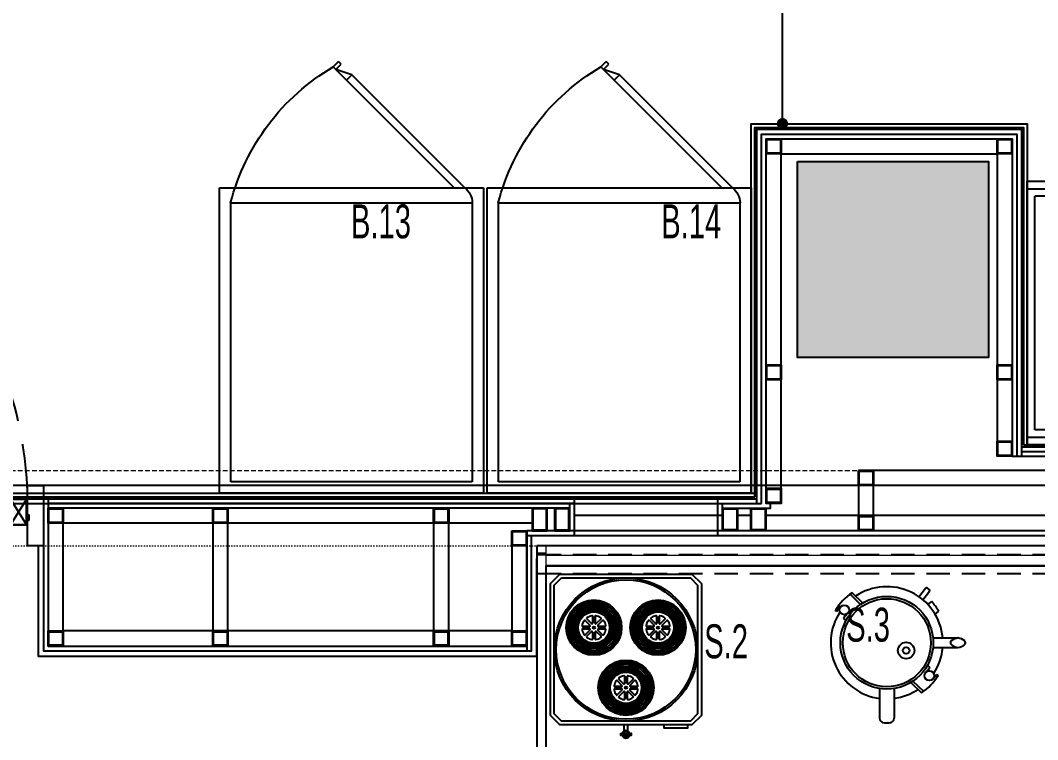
# Model space of a CAD drawing. Header units: centimetres. Extents: x 2289 to 5458, y 2057 to 4688.
# Drawn here: x 2857.8 to 3127.6, y 3944.3 to 4135.1 of the extents above; entities that cross this region are included whole.
import ezdxf
from ezdxf.lldxf.tags import DXFTag

# ---------------------------------------------------------------- set-up
doc = ezdxf.new("R2010")
doc.units = ezdxf.units.CM
doc.header["$LTSCALE"] = 50
doc.set_wipeout_variables(frame=1)
for name, pattern in [('DOT2', [0.125, 0, -0.125]), ('HIDDEN', [0.375, 0.25, -0.125]), ('HIDDEN2', [0.1875, 0.125, -0.0625])]:
    doc.linetypes.add(name, pattern=pattern)
for name, color, linetype in [('07 MYCO', 7, 'Continuous'), ('BA_elev3', 8, 'Continuous'), ('BA_glass', 1, 'Continuous'), ('BA_gor3', 163, 'Continuous'), ('BA_mat-alcipan-wr', 91, 'Continuous'), ('BA_mat-profil', 122, 'Continuous'), ('BA_mat-seramik', 41, 'Continuous'), ('BA_mat_metal', 122, 'Continuous'), ('BA_mat_timber', 44, 'Continuous'), ('BA_plan-iz-alt', 8, 'HIDDEN2'), ('BA_str-betonarme', 6, 'Continuous'), ('BA_str-betonarme-tarama', 223, 'Continuous'), ('MDPL-MAHAL NO', 5, 'Continuous'), ('S2000-002 Çizgi', 7, 'Continuous')]:
    doc.layers.add(name, color=color, linetype=linetype)
for name, color, linetype, lineweight in [('BA_MECVUT BİNA', 252, 'Continuous', 5), ('GRC-cam', 111, 'Continuous', 0), ('GRC-Ekipman', 4, 'Continuous', 25)]:
    doc.layers.add(name, color=color, linetype=linetype, lineweight=lineweight)
doc.styles.add('dim', font='simplex.shx', dxfattribs={"width": 0.7})
doc.styles.add('Tago_mahal', font='ARIALN.TTF')
tags = doc.linetypes.add('DASHED', pattern=[0.75, 0.5, -0.25]).pattern_tags.tags
tags[6:7] = [DXFTag(74, 4), DXFTag(75, 0), DXFTag(340, '0'), DXFTag(46, 1.0), DXFTag(50, 0.0), DXFTag(44, 0.0), DXFTag(45, 0.0)]
tags[4:5] = [DXFTag(74, 4), DXFTag(75, 0), DXFTag(340, '0'), DXFTag(46, 1.0), DXFTag(50, 0.0), DXFTag(44, 0.0), DXFTag(45, 0.0)]
doc.dimstyles.new('1_50', dxfattribs={"dimtxt": 9, "dimasz": 3, "dimexe": 3, "dimexo": 0, "dimgap": 1, "dimtad": 0, "dimdec": 0, "dimzin": 11, "dimtxsty": 'dim', "dimblk": 'DOT', "dimcen": 1.5, "dimdle": 1.25, "dimclrt": 2, "dimadec": 0, "dimazin": 0, "dimtfac": 1.25, "dimtdec": 0, "dimtix": 1, "dimtofl": 0, "dimtmove": 1, "dimatfit": 3, "dimldrblk": 'DOT', "dimfxl": 10, "dimfxlon": 1, "dimtolj": 1, "dimtzin": 0, "dimarcsym": 0})

# ---------------------------------------------------------------- blocks, each defined once
blk = doc.blocks.new('A$C5D8425B0')
at = {"layer": 'BA_MECVUT BİNA', "linetype": 'HIDDEN', "elevation": 0}
blk.add_lwpolyline([(3999.3, 16704), (3999.3, 300), (-6055.3, 300)], dxfattribs=at)
at = {"layer": 'BA_MECVUT BİNA', "linetype": 'DOT2', "elevation": 0}
blk.add_lwpolyline([(4799.3, -4686.3), (4799.3, 300), (4799.3, 500), (-8648.6, 500), (-9886.7, 500), (-9886.7, 12692), (-9886.7, 12892), (-13347.4, 12892)], dxfattribs=at)
blk = doc.blocks.new('*U167')
blk.add_wipeout([(-4, 0), (0, 0), (0, 4), (-4, 4)])
for points in [[(-4, 0), (0, 0), (0, 4), (-4, 4)], [(-3.8, 0.2), (-0.2, 0.2), (-0.2, 3.8), (-3.8, 3.8)]]:
    blk.add_lwpolyline(points, close=True)
blk = doc.blocks.new('akustik özellikli yangın fitili 950.11.071')
blk.add_lwpolyline([(0.35, 0.75), (0.05, 0.75, 0.414214), (0, 0.7), (0, -0.7, 0.414214), (0.05, -0.75), (0.35, -0.75, 0.414214), (0.4, -0.7), (0.4, 0.7, 0.414214)], format="xyb", close=True)
blk.add_lwpolyline([(0.35, 0.7), (0.05, 0.7), (0.05, -0.7), (0.35, -0.7)], close=True)
for points in [[(0.36, 0.75, -0.279566), (0.7, 0.72, 0.400207), (0.4, 0.68, -2.192333)], [(0.4, -0.65, -0.207824), (0.7, -0.71, 0.400207), (0.4, -0.75)]]:
    blk.add_lwpolyline(points, format="xyb")
blk = doc.blocks.new('567ERWE5')
at = {"layer": 'BA_elev3', "linetype": 'HIDDEN', "lineweight": -3}
blk.add_lwpolyline([(2726.38, 4008.23), (2790.52, 4062.64), (2785.57, 4067.59), (2716.48, 4008.23)], dxfattribs=at)
at = {"layer": 'BA_elev3', "ltscale": 0.8}
for points in [[(2748.85, 4008.23), (2769.85, 4008.23)], [(2748.85, 4001.23), (2769.85, 4001.23)]]:
    blk.add_lwpolyline(points, dxfattribs=at)
at = {"layer": 'BA_elev3', "linetype": 'HIDDEN', "lineweight": -3}
blk.add_arc((2707.87, 4006.62), 99.84, 2.0743, 34.1337, dxfattribs=at)
at = {"layer": 'BA_glass'}
for points in [[(2746.85, 4005.93), (2746.85, 4006.53), (2771.85, 4006.53), (2771.85, 4005.93)], [(2746.85, 4003.53), (2746.85, 4002.93), (2771.85, 4002.93), (2771.85, 4003.53)]]:
    blk.add_lwpolyline(points, close=True, dxfattribs=at)
at = {"layer": 'BA_mat_metal'}
blk.add_line((2716.05, 4003.43), (2716.05, 4003.43), dxfattribs=at)
at = {"layer": 'BA_mat_timber'}
for points in [[(2711.85, 3995.73), (2711.85, 4001.98), (2711.85, 4001.98), (2711.85, 4011.73), (2716.05, 4011.73), (2716.05, 3995.73)], [(2807.65, 3995.73), (2807.65, 4001.98), (2807.65, 4001.98), (2807.65, 4011.73), (2811.85, 4011.73), (2811.85, 3995.73)], [(2746.95, 4008.13), (2748.75, 4008.13), (2748.75, 4006.63), (2746.95, 4006.63)], [(2771.75, 4008.13), (2769.95, 4008.13), (2769.95, 4006.63), (2771.75, 4006.63)], [(2771.85, 4008.23), (2807.45, 4008.23), (2807.45, 4001.23), (2771.85, 4001.23)], [(2771.95, 4008.13), (2807.35, 4008.13), (2807.35, 4001.33), (2771.95, 4001.33)], [(2746.85, 4005.93), (2747.85, 4005.93), (2747.85, 4003.53), (2746.85, 4003.53)], [(2747.85, 4005.93), (2770.85, 4005.93), (2770.85, 4003.53), (2747.85, 4003.53)], [(2770.85, 4005.93), (2771.85, 4005.93), (2771.85, 4003.53), (2770.85, 4003.53)], [(2746.95, 4002.83), (2748.75, 4002.83), (2748.75, 4001.33), (2746.95, 4001.33)], [(2771.75, 4002.83), (2769.95, 4002.83), (2769.95, 4001.33), (2771.75, 4001.33)]]:
    blk.add_lwpolyline(points, close=True, dxfattribs=at)
blk.add_lwpolyline([(2716.48, 4008.23), (2746.85, 4008.23), (2746.85, 4001.23), (2716.48, 4001.23, -0.065239), (2716.48, 4008.23, -1)], format="xyb", dxfattribs=at)
blk.add_lwpolyline([(2716.57, 4008.13), (2746.75, 4008.13), (2746.75, 4001.33), (2716.57, 4001.33, -0.063598)], format="xyb", close=True, dxfattribs=at)
for points in [[(2716.57, 4008.13), (2720.77, 4008.13), (2720.77, 4001.33), (2716.57, 4001.33), (2716.57, 4008.13), (2720.77, 4001.33), (2720.77, 4008.13), (2716.57, 4001.33)], [(2720.77, 4008.13), (2724.97, 4008.13), (2724.97, 4001.33), (2720.77, 4001.33), (2720.77, 4008.13), (2724.97, 4001.33), (2724.97, 4007.63), (2720.77, 4001.33)], [(2746.85, 4008.23), (2748.85, 4008.23), (2748.85, 4006.53), (2746.85, 4006.53), (2746.85, 4008.23)], [(2771.85, 4008.23), (2769.85, 4008.23), (2769.85, 4006.53), (2771.85, 4006.53), (2771.85, 4008.23)], [(2803.15, 4008.13), (2798.95, 4008.13), (2798.95, 4001.33), (2803.15, 4001.33), (2803.15, 4008.13), (2798.95, 4001.33), (2798.95, 4008.13), (2803.15, 4001.33)], [(2807.35, 4008.13), (2803.15, 4008.13), (2803.15, 4001.33), (2807.35, 4001.33), (2807.35, 4008.13), (2803.15, 4001.33), (2803.15, 4008.13), (2807.35, 4001.33)], [(2746.85, 4002.93), (2748.85, 4002.93), (2748.85, 4001.23), (2746.85, 4001.23), (2746.85, 4002.93)], [(2771.85, 4002.93), (2769.85, 4002.93), (2769.85, 4001.23), (2771.85, 4001.23), (2771.85, 4002.93)]]:
    blk.add_lwpolyline(points, dxfattribs=at)
at = {"layer": 'BA_mat_metal'}
blk.add_blockref('akustik özellikli yangın fitili 950.11.071', (2715.7, 4003.23), dxfattribs=at)
at = {"layer": 'BA_mat_metal', "xscale": -1}
blk.add_blockref('akustik özellikli yangın fitili 950.11.071', (2808, 4003.23), dxfattribs=at)
blk = doc.blocks.new('56YUHDRR')
at = {"layer": 'BA_str-betonarme-tarama'}
h = blk.add_hatch(dxfattribs=at)
h.set_pattern_fill('ANSI33', color=256, scale=2, style=0)
h.set_pattern_definition([(45, (-6230.627, -436.427), (-8.980256, 8.980256), []), (45, (-6221.647, -436.427), (-8.980256, 8.980256), [6.35, -3.175])])
h.paths.add_polyline_path([(4139.57, 4097.73), (4088.9, 4097.73), (4088.9, 4045.73), (4139.57, 4045.73)])
h.paths.add_polyline_path([(3629.57, 4097.73), (3578.9, 4097.73), (3578.9, 4045.73), (3629.57, 4045.73)])
h.paths.add_polyline_path([(3114.57, 4097.73), (3063.9, 4097.73), (3063.9, 4045.73), (3114.57, 4045.73)])
h.paths.add_polyline_path([(2664.51, 4488.23), (2629.07, 4488.23), (2629.07, 4035.73), (2664.51, 4035.73)])
h.paths.add_polyline_path([(4139.57, 3472.73), (4088.9, 3472.73), (4088.9, 3420.73), (4139.57, 3420.73)])
h.paths.add_polyline_path([(4139.57, 2862.73), (4088.9, 2862.73), (4088.9, 2810.73), (4139.57, 2810.73)])
at = {"layer": 'BA_str-betonarme'}
blk.add_lwpolyline([(3063.9, 4097.73), (3114.57, 4097.73), (3114.57, 4045.73), (3063.9, 4045.73)], close=True, dxfattribs=at)
blk = doc.blocks.new('*U168')
blk.add_wipeout([(-4, 0), (0, 0), (0, 6), (-4, 6)])
for points in [[(-4, 0), (0, 0), (0, 6), (-4, 6)], [(-3.8, 0.2), (-0.2, 0.2), (-0.2, 5.8), (-3.8, 5.8)]]:
    blk.add_lwpolyline(points, close=True)
blk = doc.blocks.new('DCT.180-70')
for p, q in [((-180, -70), (-180, 0)), ((-180, 0), (0, 0)), ((0, 0), (0, -70)), ((-180, -2), (0, -2)), ((-80, -66), (-180, -66)), ((-80, -68), (-80, -66)), ((0, -68), (-180, -68)), ((-90, -70), (-90, -68)), ((0, -70), (-90, -70))]:
    blk.add_line(p, q)
at = {"linetype": 'DASHED'}
for p, q in [((-178, -66), (-178, -4)), ((-178, -4), (-2, -4)), ((-2, -4), (-2, -66)), ((-80, -66), (-2, -66)), ((-90, -70), (-180, -70))]:
    blk.add_line(p, q, dxfattribs=at)
blk = doc.blocks.new('188')
at = {"layer": 'GRC-Ekipman'}
for p, q in [((8746.9, 4227.66), (8746.9, 4222.16)), ((8747.9, 4227.66), (8747.9, 4222.16)), ((8747.9, 4222.16), (8747.9, 4227.66)), ((8775.4, 4225.66), (8752.9, 4225.66)), ((8780.4, 4222.16), (8780.4, 4227.66)), ((8780.4, 4227.66), (8780.4, 4222.16)), ((8781.4, 4222.16), (8781.4, 4227.66)), ((8781.4, 4227.66), (8781.4, 4222.16)), ((8749.9, 4222.66), (8749.9, 4222.16)), ((8778.4, 4222.16), (8778.4, 4222.66)), ((8778.4, 4222.66), (8778.4, 4222.16))]:
    blk.add_line(p, q, dxfattribs=at)
blk.add_lwpolyline([(8787.9, 4232.66), (8740.4, 4232.66), (8740.4, 4227.66), (8787.9, 4227.66)], close=True, dxfattribs=at)
for centre, start, end in [((8752.9, 4222.66), 90, 180), ((8775.4, 4222.66), 0, 90)]:
    blk.add_arc(centre, 3, start, end, dxfattribs=at)
at = {"layer": 'GRC-Ekipman', "rotation": 180}
blk.add_blockref('DCT.180-70', (8733.31, 4152.16), dxfattribs=at)
blk = doc.blocks.new('Frenox Depo Tipi Dolpa Tek Kapı')
for p, q in [((70, 81), (0, 81)), ((0, 81), (0, 0)), ((70, 0), (70, 81)), ((0, 0), (70, 0))]:
    blk.add_line(p, q)
at = {"color": 251}
for p, q in [((67, 78), (3, 78)), ((3, 78), (3, 4)), ((67, 4), (67, 78)), ((3, 4), (67, 4))]:
    blk.add_line(p, q, dxfattribs=at)
at = {"color": 251, "linetype": 'Continuous'}
for p, q in [((2.95, 4), (67.05, 4)), ((62.22, 0), (30.17, -32.06)), ((65.05, 0), (35.11, -29.94)), ((33.7, -28.52), (35.11, -29.94)), ((30.17, -32.06), (31.58, -33.47)), ((35.11, -29.94), (30.87, -31.35)), ((30.87, -31.35), (32.29, -32.76)), ((32.29, -32.76), (31.58, -33.47))]:
    blk.add_line(p, q, dxfattribs=at)
for centre, radius, start, end in [((59.94, 18.71), 58.86, 194.4777, 239.613), ((61.96, 4.05), 5.1, 307.4032, 359.4667)]:
    blk.add_arc(centre, radius, start, end, dxfattribs=at)
blk = doc.blocks.new('KSE03')
at = {"layer": '07 MYCO', "linetype": 'Continuous'}
for p, q in [((88.9, -123.4, 867.3), (88.9, -123.4, 868.5)), ((92, -123.1, 867.3), (104.4, -135.6, 867.3)), ((104.4, -135.6, 868.5), (92, -123.1, 868.5)), ((92, -123.1, 867.3), (92, -123.1, 868.5)), ((108.7, -131.4, 867.3), (96.2, -118.9, 867.3)), ((96.2, -118.9, 868.5), (108.7, -131.4, 868.5)), ((96.2, -118.9, 867.3), (96.2, -118.9, 868.5)), ((96.5, -115.9, 867.3), (96.5, -115.9, 868.5)), ((108.7, -131.4, 867.3), (108.7, -131.4, 868.5)), ((109.7, -110.4, 867.3), (109.7, -110.4, 868.5)), ((112, -112.4, 867.3), (112, -130, 867.3)), ((112, -130, 868.5), (112, -112.4, 868.5)), ((112, -112.4, 867.3), (112, -112.4, 868.5)), ((112, -130, 867.3), (112, -130, 868.5)), ((118, -130, 867.3), (118, -112.4, 867.3)), ((118, -112.4, 868.5), (118, -130, 868.5)), ((118, -112.4, 867.3), (118, -112.4, 868.5)), ((118, -130, 867.3), (118, -130, 868.5)), ((120.3, -110.4, 867.3), (120.3, -110.4, 868.5)), ((133.8, -118.9, 867.3), (121.3, -131.4, 867.3)), ((121.3, -131.4, 868.5), (133.8, -118.9, 868.5)), ((121.3, -131.4, 867.3), (121.3, -131.4, 868.5)), ((125.6, -135.6, 867.3), (138, -123.1, 867.3)), ((138, -123.1, 868.5), (125.6, -135.6, 868.5)), ((133.5, -115.9, 867.3), (133.5, -115.9, 868.5)), ((133.8, -118.9, 867.3), (133.8, -118.9, 868.5)), ((138, -123.1, 867.3), (138, -123.1, 868.5)), ((141.1, -123.4, 867.3), (141.1, -123.4, 868.5)), ((258.9, -123.4, 867.3), (258.9, -123.4, 868.5)), ((262, -123.1, 867.3), (274.4, -135.6, 867.3)), ((274.4, -135.6, 868.5), (262, -123.1, 868.5)), ((262, -123.1, 867.3), (262, -123.1, 868.5)), ((278.7, -131.4, 867.3), (266.2, -118.9, 867.3)), ((266.2, -118.9, 868.5), (278.7, -131.4, 868.5)), ((266.2, -118.9, 867.3), (266.2, -118.9, 868.5)), ((266.5, -115.9, 867.3), (266.5, -115.9, 868.5)), ((278.7, -131.4, 867.3), (278.7, -131.4, 868.5)), ((279.7, -110.4, 867.3), (279.7, -110.4, 868.5)), ((282, -112.4, 867.3), (282, -130, 867.3)), ((282, -130, 868.5), (282, -112.4, 868.5)), ((282, -112.4, 867.3), (282, -112.4, 868.5)), ((282, -130, 867.3), (282, -130, 868.5)), ((288, -130, 867.3), (288, -112.4, 867.3)), ((288, -112.4, 868.5), (288, -130, 868.5)), ((288, -112.4, 867.3), (288, -112.4, 868.5)), ((288, -130, 867.3), (288, -130, 868.5)), ((290.3, -110.4, 867.3), (290.3, -110.4, 868.5)), ((303.8, -118.9, 867.3), (291.3, -131.4, 867.3)), ((291.3, -131.4, 868.5), (303.8, -118.9, 868.5)), ((291.3, -131.4, 867.3), (291.3, -131.4, 868.5)), ((295.6, -135.6, 867.3), (308, -123.1, 867.3)), ((308, -123.1, 868.5), (295.6, -135.6, 868.5)), ((303.5, -115.9, 867.3), (303.5, -115.9, 868.5)), ((303.8, -118.9, 867.3), (303.8, -118.9, 868.5)), ((308, -123.1, 867.3), (308, -123.1, 868.5)), ((311.1, -123.4, 867.3), (311.1, -123.4, 868.5)), ((83.4, -136.6, 867.3), (83.4, -136.6, 868.5)), ((83.4, -147.3, 867.3), (83.4, -147.3, 868.5)), ((103, -138.9, 867.3), (85.4, -138.9, 867.3)), ((85.4, -138.9, 868.5), (103, -138.9, 868.5)), ((85.4, -138.9, 867.3), (85.4, -138.9, 868.5)), ((85.4, -144.9, 867.3), (103, -144.9, 867.3)), ((103, -144.9, 868.5), (85.4, -144.9, 868.5)), ((85.4, -144.9, 867.3), (85.4, -144.9, 868.5)), ((88.9, -160.5, 867.3), (88.9, -160.5, 868.5)), ((104.4, -148.3, 867.3), (92, -160.7, 867.3)), ((92, -160.7, 868.5), (104.4, -148.3, 868.5)), ((92, -160.7, 867.3), (92, -160.7, 868.5)), ((96.2, -165, 867.3), (108.7, -152.5, 867.3)), ((108.7, -152.5, 868.5), (96.2, -165, 868.5)), ((103, -138.9, 867.3), (103, -138.9, 868.5)), ((103, -144.9, 867.3), (103, -144.9, 868.5)), ((104.4, -135.6, 867.3), (104.4, -135.6, 868.5)), ((104.4, -148.3, 867.3), (104.4, -148.3, 868.5)), ((108.7, -152.5, 867.3), (108.7, -152.5, 868.5)), ((112, -153.9, 867.3), (112, -171.5, 867.3)), ((112, -171.5, 868.5), (112, -153.9, 868.5)), ((112, -153.9, 867.3), (112, -153.9, 868.5)), ((118, -171.5, 867.3), (118, -153.9, 867.3)), ((118, -153.9, 868.5), (118, -171.5, 868.5)), ((118, -153.9, 867.3), (118, -153.9, 868.5)), ((121.3, -152.5, 867.3), (133.8, -165, 867.3)), ((133.8, -165, 868.5), (121.3, -152.5, 868.5)), ((121.3, -152.5, 867.3), (121.3, -152.5, 868.5)), ((125.6, -135.6, 867.3), (125.6, -135.6, 868.5)), ((138, -160.7, 867.3), (125.6, -148.3, 867.3)), ((125.6, -148.3, 868.5), (138, -160.7, 868.5)), ((125.6, -148.3, 867.3), (125.6, -148.3, 868.5)), ((144.6, -138.9, 867.3), (127, -138.9, 867.3)), ((127, -138.9, 868.5), (144.6, -138.9, 868.5)), ((127, -138.9, 867.3), (127, -138.9, 868.5)), ((127, -144.9, 867.3), (144.6, -144.9, 867.3)), ((144.6, -144.9, 868.5), (127, -144.9, 868.5)), ((127, -144.9, 867.3), (127, -144.9, 868.5)), ((138, -160.7, 867.3), (138, -160.7, 868.5)), ((141.1, -160.5, 867.3), (141.1, -160.5, 868.5)), ((144.6, -138.9, 867.3), (144.6, -138.9, 868.5)), ((144.6, -144.9, 867.3), (144.6, -144.9, 868.5)), ((146.6, -136.6, 867.3), (146.6, -136.6, 868.5)), ((146.6, -147.3, 867.3), (146.6, -147.3, 868.5)), ((253.4, -136.6, 867.3), (253.4, -136.6, 868.5)), ((253.4, -147.3, 867.3), (253.4, -147.3, 868.5)), ((273, -138.9, 867.3), (255.4, -138.9, 867.3)), ((255.4, -138.9, 868.5), (273, -138.9, 868.5)), ((255.4, -138.9, 867.3), (255.4, -138.9, 868.5)), ((255.4, -144.9, 867.3), (273, -144.9, 867.3)), ((273, -144.9, 868.5), (255.4, -144.9, 868.5)), ((255.4, -144.9, 867.3), (255.4, -144.9, 868.5)), ((258.9, -160.5, 867.3), (258.9, -160.5, 868.5)), ((274.4, -148.3, 867.3), (262, -160.7, 867.3)), ((262, -160.7, 868.5), (274.4, -148.3, 868.5)), ((262, -160.7, 867.3), (262, -160.7, 868.5)), ((266.2, -165, 867.3), (278.7, -152.5, 867.3)), ((278.7, -152.5, 868.5), (266.2, -165, 868.5)), ((273, -138.9, 867.3), (273, -138.9, 868.5)), ((273, -144.9, 867.3), (273, -144.9, 868.5)), ((274.4, -135.6, 867.3), (274.4, -135.6, 868.5)), ((274.4, -148.3, 867.3), (274.4, -148.3, 868.5)), ((278.7, -152.5, 867.3), (278.7, -152.5, 868.5)), ((282, -153.9, 867.3), (282, -171.5, 867.3)), ((282, -171.5, 868.5), (282, -153.9, 868.5)), ((282, -153.9, 867.3), (282, -153.9, 868.5)), ((288, -171.5, 867.3), (288, -153.9, 867.3)), ((288, -153.9, 868.5), (288, -171.5, 868.5)), ((288, -153.9, 867.3), (288, -153.9, 868.5)), ((291.3, -152.5, 867.3), (303.8, -165, 867.3)), ((303.8, -165, 868.5), (291.3, -152.5, 868.5)), ((291.3, -152.5, 867.3), (291.3, -152.5, 868.5)), ((295.6, -135.6, 867.3), (295.6, -135.6, 868.5)), ((308, -160.7, 867.3), (295.6, -148.3, 867.3)), ((295.6, -148.3, 868.5), (308, -160.7, 868.5)), ((295.6, -148.3, 867.3), (295.6, -148.3, 868.5)), ((314.6, -138.9, 867.3), (297, -138.9, 867.3)), ((297, -138.9, 868.5), (314.6, -138.9, 868.5)), ((297, -138.9, 867.3), (297, -138.9, 868.5)), ((297, -144.9, 867.3), (314.6, -144.9, 867.3)), ((314.6, -144.9, 868.5), (297, -144.9, 868.5)), ((297, -144.9, 867.3), (297, -144.9, 868.5)), ((308, -160.7, 867.3), (308, -160.7, 868.5)), ((311.1, -160.5, 867.3), (311.1, -160.5, 868.5)), ((314.6, -138.9, 867.3), (314.6, -138.9, 868.5)), ((314.6, -144.9, 867.3), (314.6, -144.9, 868.5)), ((316.6, -136.6, 867.3), (316.6, -136.6, 868.5)), ((316.6, -147.3, 867.3), (316.6, -147.3, 868.5)), ((96.2, -165, 867.3), (96.2, -165, 868.5)), ((96.5, -168, 867.3), (96.5, -168, 868.5)), ((109.7, -173.5, 867.3), (109.7, -173.5, 868.5)), ((112, -171.5, 867.3), (112, -171.5, 868.5)), ((118, -171.5, 867.3), (118, -171.5, 868.5)), ((120.3, -173.5, 867.3), (120.3, -173.5, 868.5)), ((133.5, -168, 867.3), (133.5, -168, 868.5)), ((133.8, -165, 867.3), (133.8, -165, 868.5)), ((266.2, -165, 867.3), (266.2, -165, 868.5)), ((266.5, -168, 867.3), (266.5, -168, 868.5)), ((279.7, -173.5, 867.3), (279.7, -173.5, 868.5)), ((282, -171.5, 867.3), (282, -171.5, 868.5)), ((288, -171.5, 867.3), (288, -171.5, 868.5)), ((290.3, -173.5, 867.3), (290.3, -173.5, 868.5)), ((303.5, -168, 867.3), (303.5, -168, 868.5)), ((303.8, -165, 867.3), (303.8, -165, 868.5)), ((168.4, -296.2, 867.3), (168.4, -296.2, 868.5)), ((173.9, -283, 867.3), (173.9, -283, 868.5)), ((177, -282.7, 867.3), (189.4, -295.1, 867.3)), ((189.4, -295.1, 868.5), (177, -282.7, 868.5)), ((177, -282.7, 867.3), (177, -282.7, 868.5)), ((193.7, -290.9, 867.3), (181.2, -278.5, 867.3)), ((181.2, -278.5, 868.5), (193.7, -290.9, 868.5)), ((181.2, -278.5, 867.3), (181.2, -278.5, 868.5)), ((181.5, -275.4, 867.3), (181.5, -275.4, 868.5)), ((189.4, -295.1, 867.3), (189.4, -295.1, 868.5)), ((193.7, -290.9, 867.3), (193.7, -290.9, 868.5)), ((194.7, -269.9, 867.3), (194.7, -269.9, 868.5)), ((197, -271.9, 867.3), (197, -289.5, 867.3)), ((197, -289.5, 868.5), (197, -271.9, 868.5)), ((197, -271.9, 867.3), (197, -271.9, 868.5)), ((197, -289.5, 867.3), (197, -289.5, 868.5)), ((203, -289.5, 867.3), (203, -271.9, 867.3)), ((203, -271.9, 868.5), (203, -289.5, 868.5)), ((203, -271.9, 867.3), (203, -271.9, 868.5)), ((203, -289.5, 867.3), (203, -289.5, 868.5)), ((205.3, -269.9, 867.3), (205.3, -269.9, 868.5)), ((218.8, -278.5, 867.3), (206.3, -290.9, 867.3)), ((206.3, -290.9, 868.5), (218.8, -278.5, 868.5)), ((206.3, -290.9, 867.3), (206.3, -290.9, 868.5)), ((210.6, -295.1, 867.3), (223, -282.7, 867.3)), ((223, -282.7, 868.5), (210.6, -295.1, 868.5)), ((210.6, -295.1, 867.3), (210.6, -295.1, 868.5)), ((218.5, -275.4, 867.3), (218.5, -275.4, 868.5)), ((218.8, -278.5, 867.3), (218.8, -278.5, 868.5)), ((223, -282.7, 867.3), (223, -282.7, 868.5)), ((226.1, -283, 867.3), (226.1, -283, 868.5)), ((231.6, -296.2, 867.3), (231.6, -296.2, 868.5)), ((168.4, -306.8, 867.3), (168.4, -306.8, 868.5)), ((188, -298.5, 867.3), (170.4, -298.5, 867.3)), ((170.4, -298.5, 868.5), (188, -298.5, 868.5)), ((170.4, -298.5, 867.3), (170.4, -298.5, 868.5)), ((170.4, -304.5, 867.3), (188, -304.5, 867.3)), ((188, -304.5, 868.5), (170.4, -304.5, 868.5)), ((170.4, -304.5, 867.3), (170.4, -304.5, 868.5)), ((173.9, -320, 867.3), (173.9, -320, 868.5)), ((189.4, -307.8, 867.3), (177, -320.3, 867.3)), ((177, -320.3, 868.5), (189.4, -307.8, 868.5)), ((177, -320.3, 867.3), (177, -320.3, 868.5)), ((181.2, -324.5, 867.3), (193.7, -312.1, 867.3)), ((193.7, -312.1, 868.5), (181.2, -324.5, 868.5)), ((188, -298.5, 867.3), (188, -298.5, 868.5)), ((188, -304.5, 867.3), (188, -304.5, 868.5)), ((189.4, -307.8, 867.3), (189.4, -307.8, 868.5)), ((193.7, -312.1, 867.3), (193.7, -312.1, 868.5)), ((197, -313.5, 867.3), (197, -331.1, 867.3)), ((197, -331.1, 868.5), (197, -313.5, 868.5)), ((197, -313.5, 867.3), (197, -313.5, 868.5)), ((203, -331.1, 867.3), (203, -313.5, 867.3)), ((203, -313.5, 868.5), (203, -331.1, 868.5)), ((203, -313.5, 867.3), (203, -313.5, 868.5)), ((206.3, -312.1, 867.3), (218.8, -324.5, 867.3)), ((218.8, -324.5, 868.5), (206.3, -312.1, 868.5)), ((206.3, -312.1, 867.3), (206.3, -312.1, 868.5)), ((223, -320.3, 867.3), (210.6, -307.8, 867.3)), ((210.6, -307.8, 868.5), (223, -320.3, 868.5)), ((210.6, -307.8, 867.3), (210.6, -307.8, 868.5)), ((229.6, -298.5, 867.3), (212, -298.5, 867.3)), ((212, -298.5, 868.5), (229.6, -298.5, 868.5)), ((212, -298.5, 867.3), (212, -298.5, 868.5)), ((212, -304.5, 867.3), (229.6, -304.5, 867.3)), ((229.6, -304.5, 868.5), (212, -304.5, 868.5)), ((212, -304.5, 867.3), (212, -304.5, 868.5)), ((223, -320.3, 867.3), (223, -320.3, 868.5)), ((226.1, -320, 867.3), (226.1, -320, 868.5)), ((229.6, -298.5, 867.3), (229.6, -298.5, 868.5)), ((229.6, -304.5, 867.3), (229.6, -304.5, 868.5)), ((231.6, -306.8, 867.3), (231.6, -306.8, 868.5)), ((181.2, -324.5, 867.3), (181.2, -324.5, 868.5)), ((181.5, -327.6, 867.3), (181.5, -327.6, 868.5)), ((194.7, -333, 867.3), (194.7, -333, 868.5)), ((197, -331.1, 867.3), (197, -331.1, 868.5)), ((203, -331.1, 867.3), (203, -331.1, 868.5)), ((205.3, -333, 867.3), (205.3, -333, 868.5)), ((218.5, -327.6, 867.3), (218.5, -327.6, 868.5)), ((218.8, -324.5, 867.3), (218.8, -324.5, 868.5))]:
    blk.add_line(p, q, dxfattribs=at)
at = {"layer": '07 MYCO'}
for p, q in [((195, -416.3), (195, -400)), ((205, -416.3), (205, -400))]:
    blk.add_line(p, q, dxfattribs=at)
for points in [[(25, 0), (375, 0), (400, -25), (400, -375), (375, -400), (25, -400), (0, -375), (0, -25)], [(29.1, -10), (370.9, -10), (390, -29.1), (390, -370.9), (370.9, -390), (29.1, -390), (10, -370.9), (10, -29.1)], [(363.7, -400), (300.8, -400), (300.8, -407.6), (363.7, -407.6)], [(186, -422), (214, -422), (214, -428), (186, -428)]]:
    blk.add_lwpolyline(points, close=True, dxfattribs=at)
for radius in [190, 185]:
    blk.add_circle((200, -200), radius, dxfattribs=at)
at = {"layer": '07 MYCO', "linetype": 'Continuous'}
for centre, radius in [((115, -141.9, 895.2), 73.5), ((115, -141.9, 894), 73.5), ((115, -141.9, 894), 70.1), ((115, -141.9, 895.2), 70.1), ((115, -141.9, 895.6), 69.6), ((115, -141.9, 895.8), 69.6), ((115, -141.9, 896.3), 69.5), ((115, -141.9, 895.4), 68.4), ((115, -141.9, 895.8), 68.3), ((115, -141.9, 896.3), 68.3), ((115, -141.9, 904.8), 68.1), ((115, -141.9, 904.6), 66.9), ((115, -141.9, 908.6), 62.2), ((115, -141.9, 909.8), 62.2), ((285, -141.9, 895.2), 73.5), ((285, -141.9, 894), 73.5), ((285, -141.9, 894), 70.1), ((285, -141.9, 895.2), 70.1), ((285, -141.9, 895.6), 69.6), ((285, -141.9, 895.8), 69.6), ((285, -141.9, 896.3), 69.5), ((285, -141.9, 895.4), 68.4), ((285, -141.9, 895.8), 68.3), ((285, -141.9, 896.3), 68.3), ((285, -141.9, 904.8), 68.1), ((285, -141.9, 904.6), 66.9), ((285, -141.9, 908.6), 62.2), ((285, -141.9, 909.8), 62.2), ((115, -141.9, 908.6), 57.6), ((115, -141.9, 909.8), 57.6), ((115, -141.9, 907), 55.9), ((115, -141.9, 907.2), 54.7), ((115, -141.9, 897.4), 54.7), ((115, -141.9, 896.3), 54.3), ((115, -141.9, 895.8), 54), ((115, -141.9, 897.6), 53.5), ((115, -141.9, 894.6), 51.5), ((115, -141.9, 895.8), 51.5), ((115, -141.9, 894.6), 48.7), ((115, -141.9, 895.8), 48.7), ((115, -141.9, 892.8), 46.7), ((115, -141.9, 892.9), 45.6), ((115, -141.9, 870.2), 44.8), ((115, -141.9, 870.3), 43.6), ((115, -141.9, 867.3), 41.6), ((115, -141.9, 868.5), 41.6), ((285, -141.9, 908.6), 57.6), ((285, -141.9, 909.8), 57.6), ((285, -141.9, 907), 55.9), ((285, -141.9, 907.2), 54.7), ((285, -141.9, 897.4), 54.7), ((285, -141.9, 896.3), 54.3), ((285, -141.9, 895.8), 54), ((285, -141.9, 897.6), 53.5), ((285, -141.9, 894.6), 51.5), ((285, -141.9, 895.8), 51.5), ((285, -141.9, 894.6), 48.7), ((285, -141.9, 895.8), 48.7), ((285, -141.9, 892.8), 46.7), ((285, -141.9, 892.9), 45.6), ((285, -141.9, 870.2), 44.8), ((285, -141.9, 870.3), 43.6), ((285, -141.9, 867.3), 41.6), ((285, -141.9, 868.5), 41.6), ((115, -141.9, 867.3), 3.25), ((115, -141.9, 868.5), 3.25), ((285, -141.9, 867.3), 3.25), ((285, -141.9, 868.5), 3.25), ((200, -301.5, 895.2), 73.5), ((200, -301.5, 894), 73.5), ((200, -301.5, 894), 70.1), ((200, -301.5, 895.2), 70.1), ((200, -301.5, 895.6), 69.6), ((200, -301.5, 895.8), 69.6), ((200, -301.5, 896.3), 69.5), ((200, -301.5, 895.4), 68.4), ((200, -301.5, 896.3), 68.3), ((200, -301.5, 895.8), 68.3), ((200, -301.5, 904.8), 68.1), ((200, -301.5, 904.6), 66.9), ((200, -301.5, 908.6), 62.2), ((200, -301.5, 909.8), 62.2), ((200, -301.5, 909.8), 57.6), ((200, -301.5, 908.6), 57.6), ((200, -301.5, 907), 55.9), ((200, -301.5, 907.2), 54.7), ((200, -301.5, 897.4), 54.7), ((200, -301.5, 896.3), 54.3), ((200, -301.5, 895.8), 54), ((200, -301.5, 897.6), 53.5), ((200, -301.5, 894.6), 51.5), ((200, -301.5, 895.8), 51.5), ((200, -301.5, 895.8), 48.7), ((200, -301.5, 894.6), 48.7), ((200, -301.5, 892.8), 46.7), ((200, -301.5, 892.9), 45.6), ((200, -301.5, 870.2), 44.8), ((200, -301.5, 870.3), 43.6), ((200, -301.5, 867.3), 41.6), ((200, -301.5, 868.5), 41.6), ((200, -301.5, 867.3), 3.25), ((200, -301.5, 868.5), 3.25)]:
    blk.add_circle(centre, radius, dxfattribs=at)
for centre, radius, start, end in [((115, -141.9, 867.3), 32, 144.5941, 170.4059), ((115, -141.9, 868.5), 32, 144.5941, 170.4059), ((90.5, -124.6, 867.3), 2, 45, 144.5941), ((90.5, -124.6, 868.5), 2, 45, 144.5941), ((97.6, -117.5, 867.3), 2, 125.4059, 225), ((97.6, -117.5, 868.5), 2, 125.4059, 225), ((115, -141.9, 867.3), 32, 99.5941, 125.4059), ((115, -141.9, 868.5), 32, 99.5941, 125.4059), ((110, -130, 867.3), 1.96, 225, 0), ((110, -130, 868.5), 1.96, 225, 0), ((110, -112.4, 867.3), 2, 0, 99.5941), ((110, -112.4, 868.5), 2, 0, 99.5941), ((120, -112.4, 867.3), 2, 80.4059, 180), ((120, -112.4, 868.5), 2, 80.4059, 180), ((120, -130, 867.3), 1.96, 180, 315), ((120, -130, 868.5), 1.96, 180, 315), ((115, -141.9, 867.3), 32, 54.5941, 80.4059), ((115, -141.9, 868.5), 32, 54.5941, 80.4059), ((132.4, -117.5, 867.3), 2, 315, 54.5941), ((132.4, -117.5, 868.5), 2, 315, 54.5941), ((139.5, -124.6, 867.3), 2, 35.4059, 135), ((139.5, -124.6, 868.5), 2, 35.4059, 135), ((115, -141.9, 867.3), 32, 9.5941, 35.4059), ((115, -141.9, 868.5), 32, 9.5941, 35.4059), ((285, -141.9, 867.3), 32, 144.5941, 170.4059), ((285, -141.9, 868.5), 32, 144.5941, 170.4059), ((260.5, -124.6, 867.3), 2, 45, 144.5941), ((260.5, -124.6, 868.5), 2, 45, 144.5941), ((267.6, -117.5, 867.3), 2, 125.4059, 225), ((267.6, -117.5, 868.5), 2, 125.4059, 225), ((285, -141.9, 867.3), 32, 99.5941, 125.4059), ((285, -141.9, 868.5), 32, 99.5941, 125.4059), ((280, -130, 867.3), 1.96, 225, 0), ((280, -130, 868.5), 1.96, 225, 0), ((280, -112.4, 867.3), 2, 0, 99.5941), ((280, -112.4, 868.5), 2, 0, 99.5941), ((290, -112.4, 867.3), 2, 80.4059, 180), ((290, -112.4, 868.5), 2, 80.4059, 180), ((290, -130, 867.3), 1.96, 180, 315), ((290, -130, 868.5), 1.96, 180, 315), ((285, -141.9, 867.3), 32, 54.5941, 80.4059), ((285, -141.9, 868.5), 32, 54.5941, 80.4059), ((302.4, -117.5, 867.3), 2, 315, 54.5941), ((302.4, -117.5, 868.5), 2, 315, 54.5941), ((309.5, -124.6, 867.3), 2, 35.4059, 135), ((309.5, -124.6, 868.5), 2, 35.4059, 135), ((285, -141.9, 867.3), 32, 9.5941, 35.4059), ((285, -141.9, 868.5), 32, 9.5941, 35.4059), ((85.4, -136.9, 867.3), 2, 170.4059, 270), ((85.4, -136.9, 868.5), 2, 170.4059, 270), ((85.4, -146.9, 867.3), 2, 90, 189.5941), ((85.4, -146.9, 868.5), 2, 90, 189.5941), ((115, -141.9, 867.3), 32, 189.5941, 215.4059), ((115, -141.9, 868.5), 32, 189.5941, 215.4059), ((90.5, -159.3, 867.3), 2, 215.4059, 315), ((90.5, -159.3, 868.5), 2, 215.4059, 315), ((103, -137, 867.3), 1.96, 270, 45), ((103, -137, 868.5), 1.96, 270, 45), ((103, -146.9, 867.3), 1.96, 315, 90), ((103, -146.9, 868.5), 1.96, 315, 90), ((110, -153.9, 867.3), 1.96, 0, 135), ((110, -153.9, 868.5), 1.96, 0, 135), ((120, -153.9, 867.3), 1.96, 45, 180), ((120, -153.9, 868.5), 1.96, 45, 180), ((127, -137, 867.3), 1.96, 135, 270), ((127, -137, 868.5), 1.96, 135, 270), ((127, -146.9, 867.3), 1.96, 90, 225), ((127, -146.9, 868.5), 1.96, 90, 225), ((139.5, -159.3, 867.3), 2, 225, 324.5941), ((139.5, -159.3, 868.5), 2, 225, 324.5941), ((115, -141.9, 867.3), 32, 324.5941, 350.4059), ((115, -141.9, 868.5), 32, 324.5941, 350.4059), ((144.6, -136.9, 867.3), 2, 270, 9.5941), ((144.6, -136.9, 868.5), 2, 270, 9.5941), ((144.6, -146.9, 867.3), 2, 350.4059, 90), ((144.6, -146.9, 868.5), 2, 350.4059, 90), ((255.4, -136.9, 867.3), 2, 170.4059, 270), ((255.4, -136.9, 868.5), 2, 170.4059, 270), ((255.4, -146.9, 867.3), 2, 90, 189.5941), ((255.4, -146.9, 868.5), 2, 90, 189.5941), ((285, -141.9, 867.3), 32, 189.5941, 215.4059), ((285, -141.9, 868.5), 32, 189.5941, 215.4059), ((260.5, -159.3, 867.3), 2, 215.4059, 315), ((260.5, -159.3, 868.5), 2, 215.4059, 315), ((273, -137, 867.3), 1.96, 270, 45), ((273, -137, 868.5), 1.96, 270, 45), ((273, -146.9, 867.3), 1.96, 315, 90), ((273, -146.9, 868.5), 1.96, 315, 90), ((280, -153.9, 867.3), 1.96, 0, 135), ((280, -153.9, 868.5), 1.96, 0, 135), ((290, -153.9, 867.3), 1.96, 45, 180), ((290, -153.9, 868.5), 1.96, 45, 180), ((297, -137, 867.3), 1.96, 135, 270), ((297, -137, 868.5), 1.96, 135, 270), ((297, -146.9, 867.3), 1.96, 90, 225), ((297, -146.9, 868.5), 1.96, 90, 225), ((309.5, -159.3, 867.3), 2, 225, 324.5941), ((309.5, -159.3, 868.5), 2, 225, 324.5941), ((285, -141.9, 867.3), 32, 324.5941, 350.4059), ((285, -141.9, 868.5), 32, 324.5941, 350.4059), ((314.6, -136.9, 867.3), 2, 270, 9.5941), ((314.6, -136.9, 868.5), 2, 270, 9.5941), ((314.6, -146.9, 867.3), 2, 350.4059, 90), ((314.6, -146.9, 868.5), 2, 350.4059, 90), ((97.6, -166.4, 867.3), 2, 135, 234.5941), ((97.6, -166.4, 868.5), 2, 135, 234.5941), ((115, -141.9, 867.3), 32, 234.5941, 260.4059), ((115, -141.9, 868.5), 32, 234.5941, 260.4059), ((110, -171.5, 867.3), 2, 260.4059, 0), ((110, -171.5, 868.5), 2, 260.4059, 0), ((120, -171.5, 867.3), 2, 180, 279.5941), ((120, -171.5, 868.5), 2, 180, 279.5941), ((115, -141.9, 867.3), 32, 279.5941, 305.4059), ((115, -141.9, 868.5), 32, 279.5941, 305.4059), ((132.4, -166.4, 867.3), 2, 305.4059, 45), ((132.4, -166.4, 868.5), 2, 305.4059, 45), ((267.6, -166.4, 867.3), 2, 135, 234.5941), ((267.6, -166.4, 868.5), 2, 135, 234.5941), ((285, -141.9, 867.3), 32, 234.5941, 260.4059), ((285, -141.9, 868.5), 32, 234.5941, 260.4059), ((280, -171.5, 867.3), 2, 260.4059, 0), ((280, -171.5, 868.5), 2, 260.4059, 0), ((290, -171.5, 867.3), 2, 180, 279.5941), ((290, -171.5, 868.5), 2, 180, 279.5941), ((285, -141.9, 867.3), 32, 279.5941, 305.4059), ((285, -141.9, 868.5), 32, 279.5941, 305.4059), ((302.4, -166.4, 867.3), 2, 305.4059, 45), ((302.4, -166.4, 868.5), 2, 305.4059, 45), ((200, -301.5, 867.3), 32, 144.5941, 170.4059), ((200, -301.5, 868.5), 32, 144.5941, 170.4059), ((170.4, -296.5, 867.3), 2, 170.4059, 270), ((170.4, -296.5, 868.5), 2, 170.4059, 270), ((175.5, -284.1, 867.3), 2, 45, 144.5941), ((175.5, -284.1, 868.5), 2, 45, 144.5941), ((182.6, -277, 867.3), 2, 125.4059, 225), ((182.6, -277, 868.5), 2, 125.4059, 225), ((200, -301.5, 867.3), 32, 99.5941, 125.4059), ((200, -301.5, 868.5), 32, 99.5941, 125.4059), ((188, -296.5, 867.3), 1.96, 270, 45), ((188, -296.5, 868.5), 1.96, 270, 45), ((195, -289.5, 867.3), 1.96, 225, 0), ((195, -289.5, 868.5), 1.96, 225, 0), ((195, -271.9, 867.3), 2, 0, 99.5941), ((195, -271.9, 868.5), 2, 0, 99.5941), ((205, -271.9, 867.3), 2, 80.4059, 180), ((205, -271.9, 868.5), 2, 80.4059, 180), ((205, -289.5, 867.3), 1.96, 180, 315), ((205, -289.5, 868.5), 1.96, 180, 315), ((200, -301.5, 867.3), 32, 54.5941, 80.4059), ((200, -301.5, 868.5), 32, 54.5941, 80.4059), ((212, -296.5, 867.3), 1.96, 135, 270), ((212, -296.5, 868.5), 1.96, 135, 270), ((217.4, -277, 867.3), 2, 315, 54.5941), ((217.4, -277, 868.5), 2, 315, 54.5941), ((224.5, -284.1, 867.3), 2, 35.4059, 135), ((224.5, -284.1, 868.5), 2, 35.4059, 135), ((200, -301.5, 867.3), 32, 9.5941, 35.4059), ((200, -301.5, 868.5), 32, 9.5941, 35.4059), ((229.6, -296.5, 867.3), 2, 270, 9.5941), ((229.6, -296.5, 868.5), 2, 270, 9.5941), ((170.4, -306.5, 867.3), 2, 90, 189.5941), ((170.4, -306.5, 868.5), 2, 90, 189.5941), ((200, -301.5, 867.3), 32, 189.5941, 215.4059), ((200, -301.5, 868.5), 32, 189.5941, 215.4059), ((175.5, -318.9, 867.3), 2, 215.4059, 315), ((175.5, -318.9, 868.5), 2, 215.4059, 315), ((188, -306.4, 867.3), 1.96, 315, 90), ((188, -306.4, 868.5), 1.96, 315, 90), ((195, -313.5, 867.3), 1.96, 0, 135), ((195, -313.5, 868.5), 1.96, 0, 135), ((205, -313.5, 867.3), 1.96, 45, 180), ((205, -313.5, 868.5), 1.96, 45, 180), ((212, -306.4, 867.3), 1.96, 90, 225), ((212, -306.4, 868.5), 1.96, 90, 225), ((224.5, -318.9, 867.3), 2, 225, 324.5941), ((224.5, -318.9, 868.5), 2, 225, 324.5941), ((200, -301.5, 867.3), 32, 324.5941, 350.4059), ((200, -301.5, 868.5), 32, 324.5941, 350.4059), ((229.6, -306.5, 867.3), 2, 350.4059, 90), ((229.6, -306.5, 868.5), 2, 350.4059, 90), ((182.6, -325.9, 867.3), 2, 135, 234.5941), ((182.6, -325.9, 868.5), 2, 135, 234.5941), ((200, -301.5, 867.3), 32, 234.5941, 260.4059), ((200, -301.5, 868.5), 32, 234.5941, 260.4059), ((195, -331.1, 867.3), 2, 260.4059, 0), ((195, -331.1, 868.5), 2, 260.4059, 0), ((205, -331.1, 867.3), 2, 180, 279.5941), ((205, -331.1, 868.5), 2, 180, 279.5941), ((200, -301.5, 867.3), 32, 279.5941, 305.4059), ((200, -301.5, 868.5), 32, 279.5941, 305.4059), ((217.4, -325.9, 867.3), 2, 305.4059, 45), ((217.4, -325.9, 868.5), 2, 305.4059, 45)]:
    blk.add_arc(centre, radius, start, end, dxfattribs=at)
at = {"layer": '07 MYCO'}
for radius, start, end in [(10, 17.4576, 162.5424), (10, 197.4576, 342.5424), (8, 22.0243, 157.9757), (8, 202.0243, 337.9757)]:
    blk.add_arc((200, -425), radius, start, end, dxfattribs=at)
blk = doc.blocks.new('Frenox Tezgah Tipi Önü Camlı Dolap 18670')
at = {"linetype": 'Continuous'}
for p, q in [((0, 70), (0, 0)), ((186.5, 70), (0, 70)), ((2.54, 68), (0, 68)), ((140.34, 64.69), (140.34, 70)), ((186.5, 68), (140.34, 68)), ((186.5, 0), (186.5, 70)), ((0, 0), (186.5, 0))]:
    blk.add_line(p, q, dxfattribs=at)
at = {"color": 251, "linetype": 'Continuous'}
for p, q in [((45.37, -3.5), (10.16, -3.5)), ((10.16, -3.5), (34.06, -27.41)), ((56.03, -3.5), (91.24, -3.5)), ((91.24, -3.5), (67.33, -27.41)), ((101.9, -3.5), (137.11, -3.5)), ((137.11, -3.5), (113.21, -27.41)), ((180.75, -3.5), (150.09, -3.5))]:
    blk.add_line(p, q, dxfattribs=at)
at = {"color": 251}
blk.add_lwpolyline([(2.54, 64.69), (140.34, 64.69), (140.34, 2.69), (2.54, 2.69)], close=True, dxfattribs=at)
at = {"color": 251, "linetype": 'Continuous'}
for centre, radius, start, end in [((10.16, 0), 3.5, 180, 270), ((45.37, 0), 3.5, 270, 0), ((56.03, 0), 3.5, 180, 270), ((91.24, 0), 3.5, 270, 0), ((101.9, 0), 3.5, 180, 270), ((137.11, 0), 3.5, 270, 0), ((150.09, 0), 3.5, 180, 270), ((180.75, 0), 3.5, 270, 0), ((26.74, -9.32), 19.52, 292.035, 17.3428), ((74.66, -9.32), 19.52, 162.6572, 247.965), ((120.53, -9.32), 19.52, 162.6572, 247.965)]:
    blk.add_arc(centre, radius, start, end, dxfattribs=at)
at = {"layer": 'GRC-cam', "linetype": 'Continuous'}
blk.add_line((140.34, 67.45), (2.54, 67.45), dxfattribs=at)
blk.add_lwpolyline([(140.34, 64.79), (2.54, 64.79), (2.54, 70), (140.34, 70)], close=True, dxfattribs=at)
blk = doc.blocks.new('A$C2B7B2AEF')
at = {"layer": 'S2000-002 Çizgi'}
for p, q in [((23.37, 33.48), (25.12, 35.78)), ((26.08, 35.45), (25.57, 35.84)), ((7.9, 31.47), (5.08, 34.17)), ((8.46, 31.82), (5.61, 34.55)), ((24.38, 32.7), (26.14, 35)), ((1.55, 29.58), (1.18, 29.93)), ((2.47, 30.71), (1.55, 29.58)), ((25.71, 31.44), (26.74, 32.22)), ((4.41, 29.07), (3.39, 27.82)), ((4.03, 27.2), (3.39, 27.82)), ((27.63, 28.89), (28.66, 29.66)), ((27.09, 22.56), (33.71, 22.56)), ((27.09, 20), (33.71, 20)), ((25.27, 13.5), (26.29, 14.75)), ((25.64, 15.37), (26.29, 14.75)), ((21.77, 11.1), (24.59, 8.4)), ((27.21, 11.86), (28.13, 12.99)), ((28.13, 12.99), (28.49, 12.64)), ((12.92, 9.11), (12.92, 1.28)), ((16.76, 9.11), (16.76, 1.28)), ((21.22, 10.74), (24.06, 8.02)), ((14.2, 0), (15.48, 0))]:
    blk.add_line(p, q, dxfattribs=at)
for centre, radius in [((14.84, 21.28), 12.32), ((14.84, 21.28), 11.68), ((3.55, 30.01), 1.28), ((19.97, 19.22), 2.18), ((19.97, 19.22), 0.896), ((26.13, 12.56), 1.28)]:
    blk.add_circle(centre, radius, dxfattribs=at)
for centre, radius, start, end in [((14.84, 21.28), 14.88, 4.9348, 123.8208), ((25.38, 35.58), 0.32, 52.57, 142.57), ((25.89, 35.19), 0.32, 322.57, 52.57), ((14.84, 21.28), 16.16, 124.8183, 147.6606), ((14.84, 21.28), 16.16, 31.2104, 42.5747), ((14.84, 21.28), 14.88, 146.7276, 262.5863), ((32.34, 21.28), 0.64, 129.4184, 230.5816), ((34.23, 18.98), 3.62, 98.2247, 129.4184), ((33.19, 18.98), 3.62, 50.5816, 81.7753), ((35.08, 21.28), 0.64, 309.4184, 50.5816), ((14.84, 21.28), 14.88, 326.7276, 355.0652), ((34.23, 23.58), 3.62, 230.5816, 261.7753), ((33.19, 23.58), 3.62, 278.2247, 309.4184), ((14.84, 21.28), 16.16, 304.8183, 327.6606), ((14.84, 21.28), 14.88, 277.4137, 303.8208), ((14.2, 1.28), 1.28, 180, 270), ((15.48, 1.28), 1.28, 270, 0)]:
    blk.add_arc(centre, radius, start, end, dxfattribs=at)
blk = doc.blocks.new('_Dot')
at = {"color": 0, "linetype": 'ByBlock', "lineweight": -2}
blk.add_line((-0.5, 0), (-1, 0), dxfattribs=at)
at = {"color": 0, "linetype": 'ByBlock', "const_width": 0.5}
blk.add_lwpolyline([(-0.25, 0, 1), (0.25, 0, 1)], format="xyb", close=True, dxfattribs=at)
blk = doc.blocks.new('*D251')
at = {"color": 0, "lineweight": -2, "transparency": 16777216}
for p, q in [((3061.69, 4202.24), (3056.88, 4202.24)), ((3059.88, 4199.24), (3059.88, 4161.09)), ((3059.88, 4110.73), (3059.88, 4148.89)), ((3051.57, 4107.73), (3062.88, 4107.73))]:
    blk.add_line(p, q, dxfattribs=at)
at = {"layer": 'Defpoints', "color": 0, "transparency": 16777216}
for p in [(3059.88, 4202.24), (3061.69, 4202.24), (3051.57, 4107.73)]:
    blk.add_point(p, dxfattribs=at)
at = {"color": 0, "lineweight": -2, "transparency": 16777216, "xscale": 3, "yscale": 3, "zscale": 3}
for p, rotation in [((3059.88, 4202.24), 90), ((3059.88, 4107.73), 270)]:
    blk.add_blockref('_Dot', p, dxfattribs=dict(at, rotation=rotation))
at = {"color": 2, "transparency": 16777216, "insert": (3059.88, 4154.99), "char_height": 9, "attachment_point": 5, "rotation": 90, "style": 'dim'}
blk.add_mtext('\\A1;95', dxfattribs=at)

msp = doc.modelspace()

# ---------------------------------------------------------------- linework, layer by layer
at = {"layer": 'BA_gor3'}
for p, q in [((3140.27, 4015.73), (3080.07, 4015.73)), ((3540.37, 4003.73), (3004.72, 4003.73)), ((3004.72, 3999.73), (3000.57, 3999.73)), ((3052.57, 3999.73), (3042.72, 3999.73)), ((3180.57, 3999.73), (3088.57, 3999.73)), ((2988.07, 3973.13), (2869.1, 3973.13))]:
    msp.add_line(p, q, dxfattribs=at)
for points in [[(3059.57, 4006.98), (3059.57, 4099.73), (3116.81, 4099.73), (3116.81, 4019.48)], [(3117.74, 4015.73), (3117.74, 4015.73)], [(2988.07, 3999.73), (2988.07, 3969.13)], [(2992.07, 3999.73), (2992.07, 3967.88)]]:
    msp.add_lwpolyline(points, dxfattribs=at)
at = {"layer": 'BA_mat-alcipan-wr'}
for points in [[(3053.07, 4006.98), (3053.07, 4106.23), (3123.31, 4106.23), (3123.31, 4019.48)], [(3054.32, 4006.98), (3054.32, 4104.98), (3122.06, 4104.98), (3122.06, 4019.48)], [(3055.57, 4006.98), (3055.57, 4103.73), (3120.81, 4103.73), (3120.81, 4019.48)], [(3123.31, 4021.98), (3561.56, 4021.98)], [(3123.31, 4020.73), (3561.56, 4020.73)], [(3123.31, 4019.48), (3123.31, 4019.48)], [(2663.97, 4008.23), (3053.07, 4008.23)], [(2863.85, 4008.23), (2865.1, 4008.23), (2865.1, 3969.13), (2992.07, 3969.13), (2992.07, 3995.73)], [(3004.72, 4008.23), (2863.85, 4008.23)], [(3003.47, 3999.73), (3003.47, 4006.98)], [(3004.72, 3998.48), (3004.72, 4008.23)], [(3042.72, 3998.48), (3042.72, 4008.23)], [(3043.97, 3999.73), (3043.97, 4006.98)], [(2992.07, 3999.73), (2992.07, 3998.48), (3004.72, 3998.48)], [(3004.72, 3999.73), (2992.07, 3999.73)], [(3004.72, 3998.48), (3540.37, 3998.48), (3540.37, 3999.73), (3004.72, 3999.73)]]:
    msp.add_lwpolyline(points, dxfattribs=at)
at = {"layer": 'BA_mat-seramik'}
for points in [[(3051.57, 4009.73), (3051.57, 4107.73), (3124.81, 4107.73), (3124.81, 4022.48)], [(3052.57, 4008.73), (3052.57, 4106.73), (3123.81, 4106.73), (3123.81, 4022.48)], [(3123.81, 4022.48), (3309.31, 4022.48)], [(2663.97, 4009.73), (3052.57, 4009.73)], [(2863.85, 4009.73), (3004.72, 4009.73)], [(2663.97, 4008.73), (3052.57, 4008.73)], [(2863.85, 4008.73), (3004.72, 4008.73)]]:
    msp.add_lwpolyline(points, dxfattribs=at)
at = {"layer": 'BA_mat_timber'}
for points in [[(2863.85, 3995.73), (2863.85, 3967.88), (2993.32, 3967.88), (2993.32, 3998.48)], [(2862.45, 3995.73), (2862.45, 3966.48), (2994.72, 3966.48), (2994.72, 3992.33)]]:
    msp.add_lwpolyline(points, dxfattribs=at)
at = {"layer": 'BA_plan-iz-alt'}
for p, q in [((3535.57, 3993.33), (2994.67, 3993.33)), ((3535.57, 3988.33), (2994.72, 3988.33))]:
    msp.add_line(p, q, dxfattribs=at)

# ---------------------------------------------------------------- block references
for name, p in [('188', (-5608.5, -129.68)), ('567ERWE5', (52, 0))]:
    msp.add_blockref(name, p)
at = {"layer": 'BA_mat-alcipan-wr', "xscale": 0.1, "yscale": 0.1, "zscale": 0.1, "rotation": 180}
msp.add_blockref('A$C5D8425B0', (3063.9, 4045.73), dxfattribs=at)
at = {"layer": 'GRC-Ekipman', "xscale": -1, "rotation": 180}
for p in [(2910.57, 4090.73), (2981.57, 4090.73)]:
    msp.add_blockref('Frenox Depo Tipi Dolpa Tek Kapı', p, dxfattribs=at)
at = {"layer": 'GRC-Ekipman'}
msp.add_blockref('Frenox Tezgah Tipi Önü Camlı Dolap 18670', (2994.72, 3925.73), dxfattribs=at)
at = {"layer": 'GRC-Ekipman', "xscale": 0.1, "yscale": 0.1, "zscale": 0.1}
msp.add_blockref('KSE03', (2998.38, 3988.22, -86.85), dxfattribs=at)
at = {"layer": 'S2000-002 Çizgi'}
msp.add_blockref('A$C2B7B2AEF', (3072.73, 3948.72), dxfattribs=at)

# ---------------------------------------------------------------- texts
at = {"layer": 'MDPL-MAHAL NO', "style": 'Tago_mahal', "width": 0.75}
for s, p in [('B.13', (2945.45, 4077.31)), ('B.14', (3027.74, 4077.31)), ('S.3', (3076.79, 3970.3)), ('S.2', (3039.14, 3965.9))]:
    msp.add_text(s, height=9, dxfattribs=at).set_placement(p)

# ---------------------------------------------------------------- dimensions: what is measured, and where the dimension line sits
dim = msp.add_linear_dim(base=(3059.88, 4202.24), p1=(3051.57, 4107.73), p2=(3061.69, 4202.24), angle=90, dimstyle='1_50')
dim.commit()
dim.dimension.update_dxf_attribs({"geometry": '*D251', "text_midpoint": (3059.88, 4154.99)})

# ---------------------------------------------------------------- next in the draw order: block references
at = {"layer": 'BA_mat-profil', "xscale": -1, "rotation": 180}
for p in [(3059.57, 4103.73), (3120.81, 4103.73), (3120.81, 4023.48), (3059.57, 4010.98)]:
    msp.add_blockref('*U167', p, dxfattribs=at)

# ---------------------------------------------------------------- next in the draw order: linework, layer by layer
at = {"layer": 'BA_gor3'}
msp.add_line((3140.07, 4011.73), (2663.97, 4011.73), dxfattribs=at)
at = {"layer": 'BA_mat-alcipan-wr'}
msp.add_lwpolyline([(3120.81, 4019.48), (3562.81, 4019.48)], dxfattribs=at)

# ---------------------------------------------------------------- next in the draw order: block references
at = {"layer": 'BA_str-betonarme'}
msp.add_blockref('56YUHDRR', (0, 0), dxfattribs=at)

# ---------------------------------------------------------------- next in the draw order: block references
at = {"layer": 'BA_mat-profil', "xscale": -1, "rotation": 180}
for name, p in [('*U167', (3059.57, 4043.73)), ('*U167', (3120.81, 4043.73)), ('*U167', (3084.07, 4015.73)), ('*U168', (3047.97, 4005.73)), ('*U167', (3084.07, 4003.73)), ('*U167', (2992.07, 3999.73)), ('*U167', (2869.1, 3973.13)), ('*U167', (2912.8, 3973.13)), ('*U167', (2971.37, 3973.13)), ('*U167', (2992.07, 3973.13))]:
    msp.add_blockref(name, p, dxfattribs=at)

# ---------------------------------------------------------------- next in the draw order: linework, layer by layer
at = {"layer": 'BA_gor3'}
for points in [[(3084.07, 4011.73), (3080.07, 4011.73), (3080.07, 4003.73), (3084.07, 4003.73)], [(2912.8, 4001.73), (2908.8, 4001.73), (2908.8, 3973.13), (2912.8, 3973.13)]]:
    msp.add_lwpolyline(points, close=True, dxfattribs=at)
msp.add_lwpolyline([(2967.37, 4005.73), (2967.37, 3973.13), (2971.37, 3973.13), (2971.37, 4005.73)], dxfattribs=at)
at = {"layer": 'BA_mat-alcipan-wr'}
for points in [[(2663.97, 4006.98), (3054.32, 4006.98)], [(3043.97, 4005.73), (3056.74, 4005.73), (3056.74, 4006.98)]]:
    msp.add_lwpolyline(points, dxfattribs=at)

# ---------------------------------------------------------------- next in the draw order: block references
at = {"layer": 'BA_mat-profil', "rotation": 180}
msp.add_blockref('*U168', (2999.47, 4005.73), dxfattribs=at)
at = {"layer": 'BA_mat-profil', "xscale": -1, "rotation": 180}
msp.add_blockref('*U168', (3055.52, 4005.73), dxfattribs=at)

# ---------------------------------------------------------------- next in the draw order: linework, layer by layer
at = {"layer": 'BA_mat-alcipan-wr'}
for points in [[(3004.72, 4006.98), (2865.1, 4006.98)], [(3003.47, 4005.73), (2865.05, 4005.73)]]:
    msp.add_lwpolyline(points, dxfattribs=at)

# ---------------------------------------------------------------- next in the draw order: block references
at = {"layer": 'BA_mat-profil', "xscale": -1, "rotation": 180}
for p in [(2869.1, 4005.73), (2912.8, 4005.73), (2971.37, 4005.73)]:
    msp.add_blockref('*U167', p, dxfattribs=at)
at = {"layer": 'BA_mat-profil', "rotation": 180}
msp.add_blockref('*U168', (2993.47, 4005.73), dxfattribs=at)

# ---------------------------------------------------------------- next in the draw order: linework, layer by layer
at = {"layer": 'BA_gor3'}
msp.add_line((2993.47, 4001.73), (2869.1, 4001.73), dxfattribs=at)
msp.add_lwpolyline([(2869.1, 4001.73), (2865.1, 4001.73), (2865.1, 3973.13), (2869.1, 3973.13)], close=True, dxfattribs=at)

doc.saveas('drawing.dxf')
